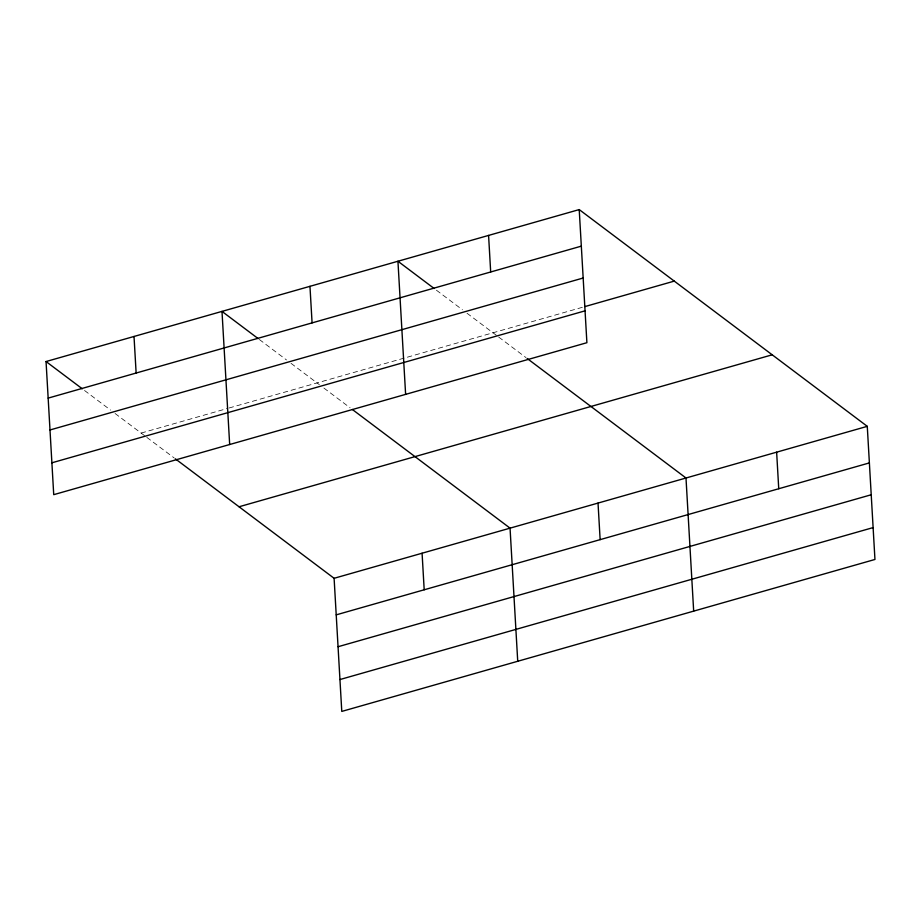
<?xml version="1.0" encoding="UTF-8"?>
<svg xmlns="http://www.w3.org/2000/svg" width="921" height="921" viewBox="0 0 921 921"><rect width="100%" height="100%" fill="white"/><g stroke="black" fill="none" stroke-linecap="round" stroke-linejoin="round"><path stroke-width="0.69" stroke-dasharray="4.61 3.45" d="M141.109 433.077L227.706 408.394M229.076 408.003L583.638 306.946M436.416 290.207L462.446 309.79M466.97 313.198L497.559 336.211M498.698 337.063L526.029 357.624M259.342 339.492L286.5 359.938M291.024 363.335L319.334 384.644M323.893 388.063L350.084 407.773M84.525 390.492L110.555 410.075M115.079 413.483L145.668 436.496M146.807 437.36L174.138 457.921"/><path stroke-width="1.38" d="M579.217 209.585L586.896 342.704L53.729 494.669L46.05 361.539L579.217 209.585L867.271 426.342L874.95 559.461L341.783 711.415L334.104 578.296L175.278 458.785M48.157 398.114L581.324 246.149M49.999 429.969L583.166 278.015M585.008 306.555L674.276 281.112M51.887 462.803L585.054 310.838M239.046 506.769L772.212 354.804M334.104 578.296L867.271 426.342M336.211 614.86L869.378 462.906M338.053 646.726L871.22 494.761M339.941 679.548L873.108 527.595M434.148 288.503L397.941 261.253L405.62 394.372M527.169 358.488L685.995 477.999L693.674 611.118M258.202 338.64L221.996 311.402L229.674 444.521M352.363 409.488L510.05 528.147L517.729 661.266M46.05 361.539L82.268 388.789M776.633 452.165L778.74 488.74M598.028 503.073L600.135 539.637M488.579 235.419L490.686 271.983M422.083 553.222L424.19 589.785M309.963 286.327L312.081 322.891M134.017 336.476L136.135 373.04"/></g></svg>
